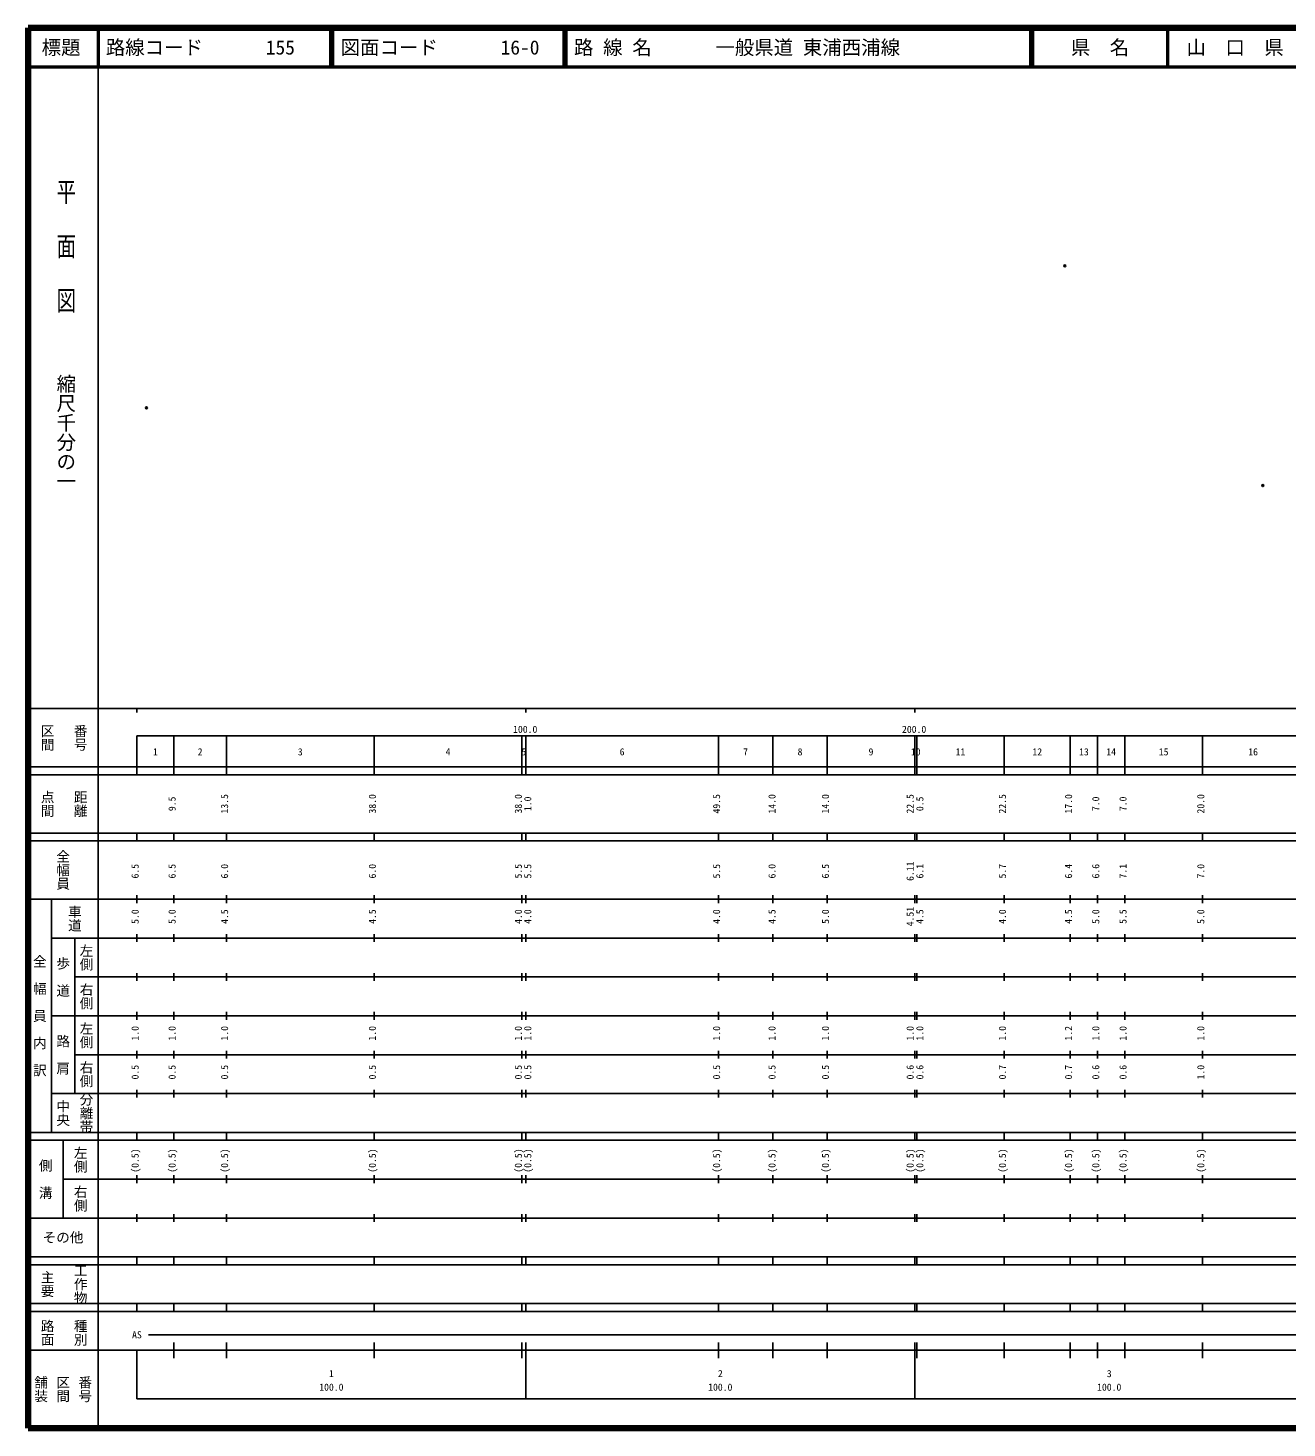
# Model space of a CAD drawing. Units: millimetres on the paper. Extents: x 40 to 680, y 20 to 380.
# Drawn here: x 40 to 363.7, y 20 to 380 of the extents above; entities that cross this region are included whole.
import ezdxf
from ezdxf.enums import TextEntityAlignment as Align

# ---------------------------------------------------------------- set-up
doc = ezdxf.new("R2010")
doc.units = ezdxf.units.MM
doc.header["$PDMODE"] = 32
doc.header["$PDSIZE"] = 0.5
doc.layers.add('M-OTRS', color=6, linetype='Continuous')
doc.layers.add('M-TTL-TXT', color=7, linetype='Continuous')
for name, color, linetype, lineweight in [('M-TTL', 2, 'Continuous', 140), ('M-TTL-BAND', 7, 'Continuous', 25), ('M-TTL-LINE', 7, 'Continuous', 50)]:
    doc.layers.add(name, color=color, linetype=linetype, lineweight=lineweight)
doc.styles.add('@ＭＳ ゴシック', font='')
doc.styles.add('ＭＳ ゴシック', font='')
doc.styles.get('@ＭＳ ゴシック').set_extended_font_data('@MS Gothic')
doc.styles.get('ＭＳ ゴシック').set_extended_font_data('MS Gothic')

msp = doc.modelspace()

# ---------------------------------------------------------------- linework, layer by layer
at = {"layer": 'M-OTRS'}
for p in [(306.582, 318.832), (70.446, 282.307), (357.488, 262.336)]:
    msp.add_point(p, dxfattribs=at)
at = {"layer": 'M-TTL'}
for p, q in [((40, 380), (40, 20)), ((680, 380), (40, 380)), ((40, 20), (680, 20))]:
    msp.add_line(p, q, dxfattribs=at)
at = {"layer": 'M-TTL-BAND'}
for p, q in [((58, 370), (58, 20)), ((40, 205), (579, 205)), ((68, 205), (68, 204)), ((168, 205), (168, 204)), ((268, 205), (268, 204)), ((68, 198), (579, 198)), ((68, 198), (68, 188)), ((77.5, 188), (77.5, 198)), ((91, 188), (91, 198)), ((129, 188), (129, 198)), ((167, 188), (167, 198)), ((168, 188), (168, 198)), ((217.5, 188), (217.5, 198)), ((231.5, 188), (231.5, 198)), ((245.5, 188), (245.5, 198)), ((268, 188), (268, 198)), ((268.5, 188), (268.5, 198)), ((291, 188), (291, 198)), ((308, 188), (308, 198)), ((315, 188), (315, 198)), ((322, 188), (322, 198)), ((342, 188), (342, 198)), ((40, 190), (579, 190)), ((40, 188), (579, 188)), ((40, 173), (579, 173)), ((68, 171), (68, 173)), ((77.5, 171), (77.5, 173)), ((91, 171), (91, 173)), ((129, 171), (129, 173)), ((167, 171), (167, 173)), ((168, 171), (168, 173)), ((217.5, 171), (217.5, 173)), ((231.5, 171), (231.5, 173)), ((245.5, 171), (245.5, 173)), ((268, 171), (268, 173)), ((268.5, 171), (268.5, 173)), ((291, 171), (291, 173)), ((308, 171), (308, 173)), ((315, 171), (315, 173)), ((322, 171), (322, 173)), ((342, 171), (342, 173)), ((40, 171), (579, 171)), ((40, 156), (579, 156)), ((46, 96), (46, 156)), ((68, 155), (68, 157)), ((77.5, 155), (77.5, 157)), ((91, 155), (91, 157)), ((129, 155), (129, 157)), ((167, 155), (167, 157)), ((168, 155), (168, 157)), ((217.5, 155), (217.5, 157)), ((231.5, 155), (231.5, 157)), ((245.5, 155), (245.5, 157)), ((268, 155), (268, 157)), ((268.5, 155), (268.5, 157)), ((291, 155), (291, 157)), ((308, 155), (308, 157)), ((315, 155), (315, 157)), ((322, 155), (322, 157)), ((342, 155), (342, 157)), ((46, 146), (579, 146)), ((52, 146), (52, 106)), ((68, 145), (68, 147)), ((77.5, 145), (77.5, 147)), ((91, 145), (91, 147)), ((129, 145), (129, 147)), ((167, 145), (167, 147)), ((168, 145), (168, 147)), ((217.5, 145), (217.5, 147)), ((231.5, 145), (231.5, 147)), ((245.5, 145), (245.5, 147)), ((268, 145), (268, 147)), ((268.5, 145), (268.5, 147)), ((291, 145), (291, 147)), ((308, 145), (308, 147)), ((315, 145), (315, 147)), ((322, 145), (322, 147)), ((342, 145), (342, 147)), ((68, 135), (68, 137)), ((77.5, 135), (77.5, 137)), ((91, 135), (91, 137)), ((129, 135), (129, 137)), ((167, 135), (167, 137)), ((168, 135), (168, 137)), ((217.5, 135), (217.5, 137)), ((231.5, 135), (231.5, 137)), ((245.5, 135), (245.5, 137)), ((268, 135), (268, 137)), ((268.5, 135), (268.5, 137)), ((291, 135), (291, 137)), ((308, 135), (308, 137)), ((315, 135), (315, 137)), ((322, 135), (322, 137)), ((342, 135), (342, 137)), ((52, 136), (579, 136)), ((46, 126), (579, 126)), ((68, 125), (68, 127)), ((77.5, 125), (77.5, 127)), ((91, 125), (91, 127)), ((129, 125), (129, 127)), ((167, 125), (167, 127)), ((168, 125), (168, 127)), ((217.5, 125), (217.5, 127)), ((231.5, 125), (231.5, 127)), ((245.5, 125), (245.5, 127)), ((268, 125), (268, 127)), ((268.5, 125), (268.5, 127)), ((291, 125), (291, 127)), ((308, 125), (308, 127)), ((315, 125), (315, 127)), ((322, 125), (322, 127)), ((342, 125), (342, 127)), ((52, 116), (579, 116)), ((68, 115), (68, 117)), ((77.5, 115), (77.5, 117)), ((91, 115), (91, 117)), ((129, 115), (129, 117)), ((167, 115), (167, 117)), ((168, 115), (168, 117)), ((217.5, 115), (217.5, 117)), ((231.5, 115), (231.5, 117)), ((245.5, 115), (245.5, 117)), ((268, 115), (268, 117)), ((268.5, 115), (268.5, 117)), ((291, 115), (291, 117)), ((308, 115), (308, 117)), ((315, 115), (315, 117)), ((322, 115), (322, 117)), ((342, 115), (342, 117)), ((46, 106), (579, 106)), ((68, 105), (68, 107)), ((77.5, 105), (77.5, 107)), ((91, 105), (91, 107)), ((129, 105), (129, 107)), ((167, 105), (167, 107)), ((168, 105), (168, 107)), ((217.5, 105), (217.5, 107)), ((231.5, 105), (231.5, 107)), ((245.5, 105), (245.5, 107)), ((268, 105), (268, 107)), ((268.5, 105), (268.5, 107)), ((291, 105), (291, 107)), ((308, 105), (308, 107)), ((315, 105), (315, 107)), ((322, 105), (322, 107)), ((342, 105), (342, 107)), ((40, 96), (579, 96)), ((40, 94), (579, 94)), ((49, 94), (49, 74)), ((68, 94), (68, 96)), ((77.5, 94), (77.5, 96)), ((91, 94), (91, 96)), ((129, 94), (129, 96)), ((167, 94), (167, 96)), ((168, 94), (168, 96)), ((217.5, 94), (217.5, 96)), ((231.5, 94), (231.5, 96)), ((245.5, 94), (245.5, 96)), ((268, 94), (268, 96)), ((268.5, 94), (268.5, 96)), ((291, 94), (291, 96)), ((308, 94), (308, 96)), ((315, 94), (315, 96)), ((322, 94), (322, 96)), ((342, 94), (342, 96)), ((49, 84), (579, 84)), ((68, 83), (68, 85)), ((77.5, 83), (77.5, 85)), ((91, 83), (91, 85)), ((129, 83), (129, 85)), ((167, 83), (167, 85)), ((168, 83), (168, 85)), ((217.5, 83), (217.5, 85)), ((231.5, 83), (231.5, 85)), ((245.5, 83), (245.5, 85)), ((268, 83), (268, 85)), ((268.5, 83), (268.5, 85)), ((291, 83), (291, 85)), ((308, 83), (308, 85)), ((315, 83), (315, 85)), ((322, 83), (322, 85)), ((342, 83), (342, 85)), ((40, 74), (579, 74)), ((68, 73), (68, 75)), ((77.5, 73), (77.5, 75)), ((91, 73), (91, 75)), ((129, 73), (129, 75)), ((167, 73), (167, 75)), ((168, 73), (168, 75)), ((217.5, 73), (217.5, 75)), ((231.5, 73), (231.5, 75)), ((245.5, 73), (245.5, 75)), ((268, 73), (268, 75)), ((268.5, 73), (268.5, 75)), ((291, 73), (291, 75)), ((308, 73), (308, 75)), ((315, 73), (315, 75)), ((322, 73), (322, 75)), ((342, 73), (342, 75)), ((40, 64), (579, 64)), ((40, 62), (579, 62)), ((68, 62), (68, 64)), ((77.5, 62), (77.5, 64)), ((91, 62), (91, 64)), ((129, 62), (129, 64)), ((167, 62), (167, 64)), ((168, 62), (168, 64)), ((217.5, 62), (217.5, 64)), ((231.5, 62), (231.5, 64)), ((245.5, 62), (245.5, 64)), ((268, 62), (268, 64)), ((268.5, 62), (268.5, 64)), ((291, 62), (291, 64)), ((308, 62), (308, 64)), ((315, 62), (315, 64)), ((322, 62), (322, 64)), ((342, 62), (342, 64)), ((40, 52), (579, 52)), ((68, 50), (68, 52)), ((77.5, 50), (77.5, 52)), ((91, 50), (91, 52)), ((129, 50), (129, 52)), ((167, 50), (167, 52)), ((168, 50), (168, 52)), ((217.5, 50), (217.5, 52)), ((231.5, 50), (231.5, 52)), ((245.5, 50), (245.5, 52)), ((268, 50), (268, 52)), ((268.5, 50), (268.5, 52)), ((291, 50), (291, 52)), ((308, 50), (308, 52)), ((315, 50), (315, 52)), ((322, 50), (322, 52)), ((342, 50), (342, 52)), ((40, 50), (579, 50)), ((71, 44), (565, 44)), ((40, 40), (579, 40)), ((68, 40), (68, 27.5)), ((77.5, 38), (77.5, 42)), ((91, 38), (91, 42)), ((129, 38), (129, 42)), ((167, 38), (167, 42)), ((168, 27.5), (168, 42)), ((217.5, 38), (217.5, 42)), ((231.5, 38), (231.5, 42)), ((245.5, 38), (245.5, 42)), ((268, 27.5), (268, 42)), ((268.5, 38), (268.5, 42)), ((291, 38), (291, 42)), ((308, 38), (308, 42)), ((315, 38), (315, 42)), ((322, 38), (322, 42)), ((342, 38), (342, 42)), ((68, 27.5), (579, 27.5))]:
    msp.add_line(p, q, dxfattribs=at)
at = {"layer": 'M-TTL-LINE'}
for p, q in [((58, 380), (58, 370)), ((117.75, 380), (117.75, 370)), ((118.25, 380), (118.25, 370)), ((177.75, 380), (177.75, 370)), ((178.25, 380), (178.25, 370)), ((297.75, 380), (297.75, 370)), ((298.25, 380), (298.25, 370)), ((333, 380), (333, 370)), ((40, 370), (680, 370))]:
    msp.add_line(p, q, dxfattribs=at)

# ---------------------------------------------------------------- texts
at = {"layer": 'M-TTL-BAND', "style": '@ＭＳ ゴシック', "width": 1.4}
msp.add_text('平  面  図', height=3.666, rotation=270, dxfattribs=at).set_placement((49.777, 306.475), align=Align.MIDDLE_RIGHT)
at = {"layer": 'M-TTL-BAND', "style": '@ＭＳ ゴシック'}
msp.add_text('縮尺千分の一', height=3.666, rotation=270, dxfattribs=at).set_placement((49.777, 261.03), align=Align.MIDDLE_RIGHT)
for s, p in [('区間', (45, 197.5)), ('番号', (53.5, 197.5)), ('点間', (45, 180.5)), ('距離', (53.5, 180.5)), ('全幅員', (49, 163.5)), ('車道', (52, 151)), ('左側', (55, 141)), ('全\u3000幅\u3000員\u3000内\u3000訳', (43, 126)), ('歩\u3000道', (49, 136)), ('右側', (55, 131)), ('左側', (55, 121)), ('路\u3000肩', (49, 116)), ('右側', (55, 111)), ('分離帯', (55, 101)), ('中央', (49, 101)), ('左側', (53.5, 89)), ('側\u3000溝', (44.5, 84)), ('右側', (53.5, 79)), ('工作物', (53.5, 57)), ('主要', (45, 57)), ('路面', (45, 44.5)), ('種別', (53.5, 44.5)), ('舗装', (43.333, 30)), ('区間', (49, 30)), ('番号', (54.667, 30))]:
    msp.add_text(s, height=2.566, rotation=270, dxfattribs=at).set_placement(p, align=Align.MIDDLE_CENTER)
at = {"layer": 'M-TTL-BAND', "style": 'ＭＳ ゴシック'}
for s, p in [('100.0', (167.844, 198.195)), ('200.0', (267.844, 198.195)), ('1', (72.75, 192.405)), ('2', (84.25, 192.405)), ('3', (110, 192.405)), ('4', (148, 192.405)), ('5', (167.5, 192.405)), ('6', (192.75, 192.405)), ('7', (224.5, 192.405)), ('8', (238.5, 192.405)), ('9', (256.75, 192.405)), ('10', (268.25, 192.405)), ('11', (279.75, 192.405)), ('12', (299.5, 192.405)), ('13', (311.5, 192.405)), ('14', (318.5, 192.405)), ('15', (332, 192.405)), ('16', (355, 192.405)), ('AS', (68, 42.5)), ('1', (118, 32.523)), ('2', (218, 32.523)), ('3', (318, 32.523)), ('100.0', (118, 29.033)), ('100.0', (218, 29.033)), ('100.0', (318, 29.033))]:
    msp.add_text(s, height=1.833, dxfattribs=at).set_placement(p, align=Align.BOTTOM_CENTER)
for s, p in [('9.5', (78.5, 180.5)), ('13.5', (92, 180.5)), ('38.0', (130, 180.5)), ('38.0', (167.526, 180.5)), ('1.0', (169.955, 180.5)), ('49.5', (218.5, 180.5)), ('14.0', (232.75, 180.5)), ('14.0', (246.5, 180.5)), ('22.5', (268.272, 180.5)), ('0.5', (270.774, 180.5)), ('22.5', (292, 180.5)), ('17.0', (309, 180.5)), ('7.0', (316, 180.5)), ('7.0', (323, 180.5)), ('20.0', (343, 180.5)), ('6.5', (69, 163.174)), ('6.5', (78.5, 163.174)), ('6.0', (92, 163.174)), ('6.0', (130, 163.174)), ('5.5', (167.526, 163.174)), ('5.5', (169.955, 163.174)), ('5.5', (218.5, 163.174)), ('6.0', (232.75, 163.174)), ('6.5', (246.5, 163.174)), ('6.11', (268.272, 163.174)), ('6.1', (270.774, 163.174)), ('5.7', (292, 163.174)), ('6.4', (309, 163.174)), ('6.6', (316, 163.174)), ('7.1', (323, 163.174)), ('7.0', (343, 163.174)), ('5.0', (69, 151.5)), ('5.0', (78.5, 151.5)), ('4.5', (92, 151.5)), ('4.5', (130, 151.5)), ('4.0', (167.526, 151.5)), ('4.0', (169.955, 151.5)), ('4.0', (218.5, 151.5)), ('4.5', (232.75, 151.5)), ('5.0', (246.5, 151.5)), ('4.51', (268.272, 151.5)), ('4.5', (270.774, 151.5)), ('4.0', (292, 151.5)), ('4.5', (309, 151.5)), ('5.0', (316, 151.5)), ('5.5', (323, 151.5)), ('5.0', (343, 151.5)), ('1.0', (69, 121.5)), ('1.0', (78.5, 121.5)), ('1.0', (92, 121.5)), ('1.0', (130, 121.5)), ('1.0', (167.526, 121.5)), ('1.0', (169.955, 121.5)), ('1.0', (218.5, 121.5)), ('1.0', (232.75, 121.5)), ('1.0', (246.5, 121.5)), ('1.0', (268.272, 121.5)), ('1.0', (270.774, 121.5)), ('1.0', (292, 121.5)), ('1.2', (309, 121.5)), ('1.0', (316, 121.5)), ('1.0', (323, 121.5)), ('1.0', (343, 121.5)), ('0.5', (69, 111.5)), ('0.5', (78.5, 111.5)), ('0.5', (92, 111.5)), ('0.5', (130, 111.5)), ('0.5', (167.526, 111.5)), ('0.5', (169.955, 111.5)), ('0.5', (218.5, 111.5)), ('0.5', (232.75, 111.5)), ('0.5', (246.5, 111.5)), ('0.6', (268.272, 111.5)), ('0.6', (270.774, 111.5)), ('0.7', (292, 111.5)), ('0.7', (309, 111.5)), ('0.6', (316, 111.5)), ('0.6', (323, 111.5)), ('1.0', (343, 111.5)), ('(0.5)', (69, 88.764)), ('(0.5)', (78.5, 88.764)), ('(0.5)', (92, 88.764)), ('(0.5)', (130, 88.764)), ('(0.5)', (167.526, 88.764)), ('(0.5)', (169.955, 88.764)), ('(0.5)', (218.5, 88.764)), ('(0.5)', (232.75, 88.764)), ('(0.5)', (246.5, 88.764)), ('(0.5)', (268.272, 88.764)), ('(0.5)', (270.774, 88.764)), ('(0.5)', (292, 88.764)), ('(0.5)', (309, 88.764)), ('(0.5)', (316, 88.764)), ('(0.5)', (323, 88.764)), ('(0.5)', (343, 88.764))]:
    msp.add_text(s, height=1.833, rotation=90, dxfattribs=at).set_placement(p, align=Align.BOTTOM_CENTER)
msp.add_text('その他', height=2.566, dxfattribs=at).set_placement((49, 69), align=Align.MIDDLE_CENTER)
at = {"layer": 'M-TTL-TXT', "style": 'ＭＳ ゴシック'}
for s, p in [('標題', (48.5, 375)), ('県\u3000名', (315.625, 375)), ('山\u3000口\u3000県', (350.375, 375))]:
    msp.add_text(s, height=3.666, dxfattribs=at).set_placement(p, align=Align.MIDDLE_CENTER)
for s, p in [('路線コード', (60, 375)), ('155', (101.142, 375)), ('図面コード', (120.38, 375)), ('16-0', (161.521, 375)), ('路 線 名', (180.38, 375)), ('一般県道 東浦西浦線', (216.734, 375))]:
    msp.add_text(s, height=3.666, dxfattribs=at).set_placement(p, align=Align.MIDDLE_LEFT)

doc.saveas('drawing.dxf')
